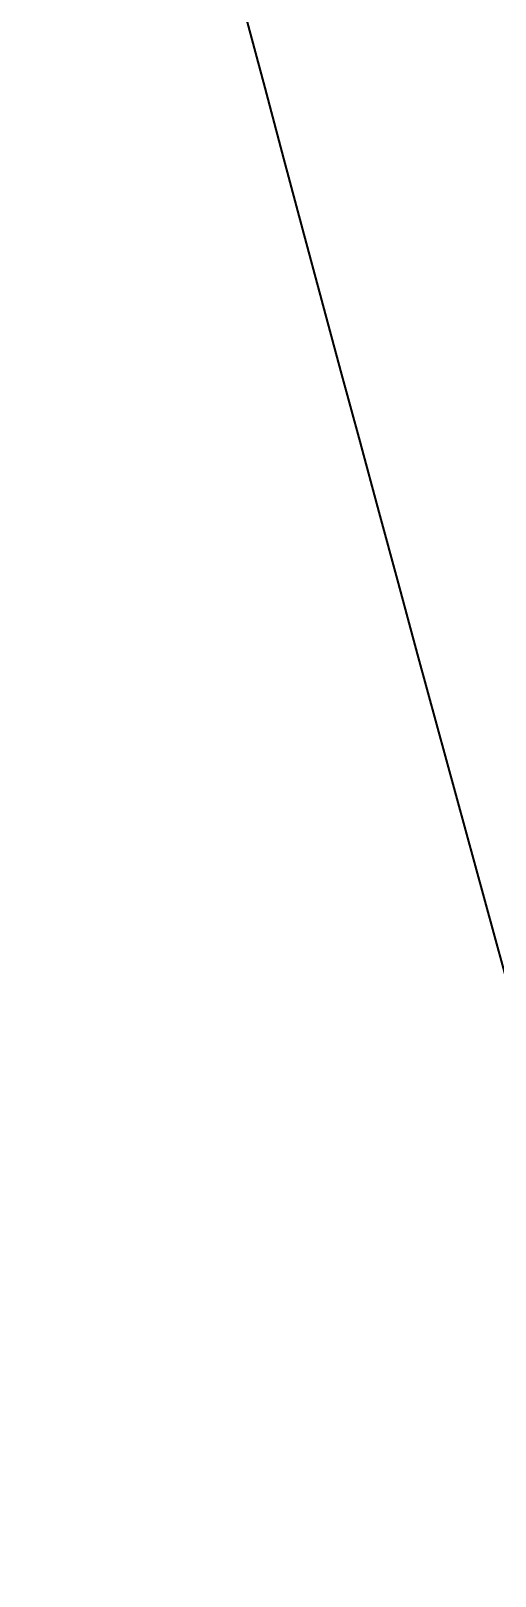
# Model space of a CAD drawing. Header units: millimetres. Extents: x 0 to 1845, y -1231 to 1016.
# Drawn here: x 75.2256 to 75.294, y 426.3843 to 426.6117 of the extents above; entities that cross this region are included whole.
import ezdxf

# ---------------------------------------------------------------- set-up
doc = ezdxf.new("R2010")
doc.units = ezdxf.units.MM
doc.layers.add('Blocks', color=7, linetype='Continuous')
doc.layers.add('Blocks$Outline', color=7, linetype='Continuous', lineweight=35, true_color=0xff3f3f)

# ---------------------------------------------------------------- blocks, each defined once
blk = doc.blocks.new('Falcon Lounge Chair Front')
at = {"layer": 'Blocks$Outline'}
blk.add_open_spline([(74.68461, 432.5877), (74.67677, 432.49146), (74.67048, 432.39605), (74.66595, 432.3015), (74.66588, 432.29989), (74.6584, 432.14326), (74.65285, 431.98635), (74.64921, 431.8308), (74.64513, 431.65631), (74.64337, 431.48162), (74.64398, 431.30681), (74.64526, 430.93783), (74.65704, 430.56795), (74.67976, 430.19784), (74.70423, 429.79911), (74.74136, 429.40045), (74.79153, 429.0028), (74.84542, 428.57562), (74.91429, 428.15005), (74.99843, 427.72716), (75.08828, 427.27557), (75.19535, 426.828), (75.31994, 426.38492), (75.32, 426.38471), (75.32006, 426.38449), (75.32012, 426.38428)], degree=3, knots=[-0.122547, -0.122547, -0.122547, -0.122547, -0.113651, -0.113651, -0.113651, -0.108644, 0.375275, 0.375275, 0.375275, 0.918158, 0.918158, 0.918158, 2.064004, 2.064004, 2.064004, 3.298538, 3.298538, 3.298538, 4.624787, 4.624787, 4.624787, 6.040852, 6.040852, 6.040852, 6.040886, 6.040886, 6.040886, 6.040886], dxfattribs=at)

msp = doc.modelspace()

# ---------------------------------------------------------------- block references
at = {"layer": 'Blocks'}
msp.add_blockref('Falcon Lounge Chair Front', (0, 0), dxfattribs=at)

doc.saveas('drawing.dxf')
